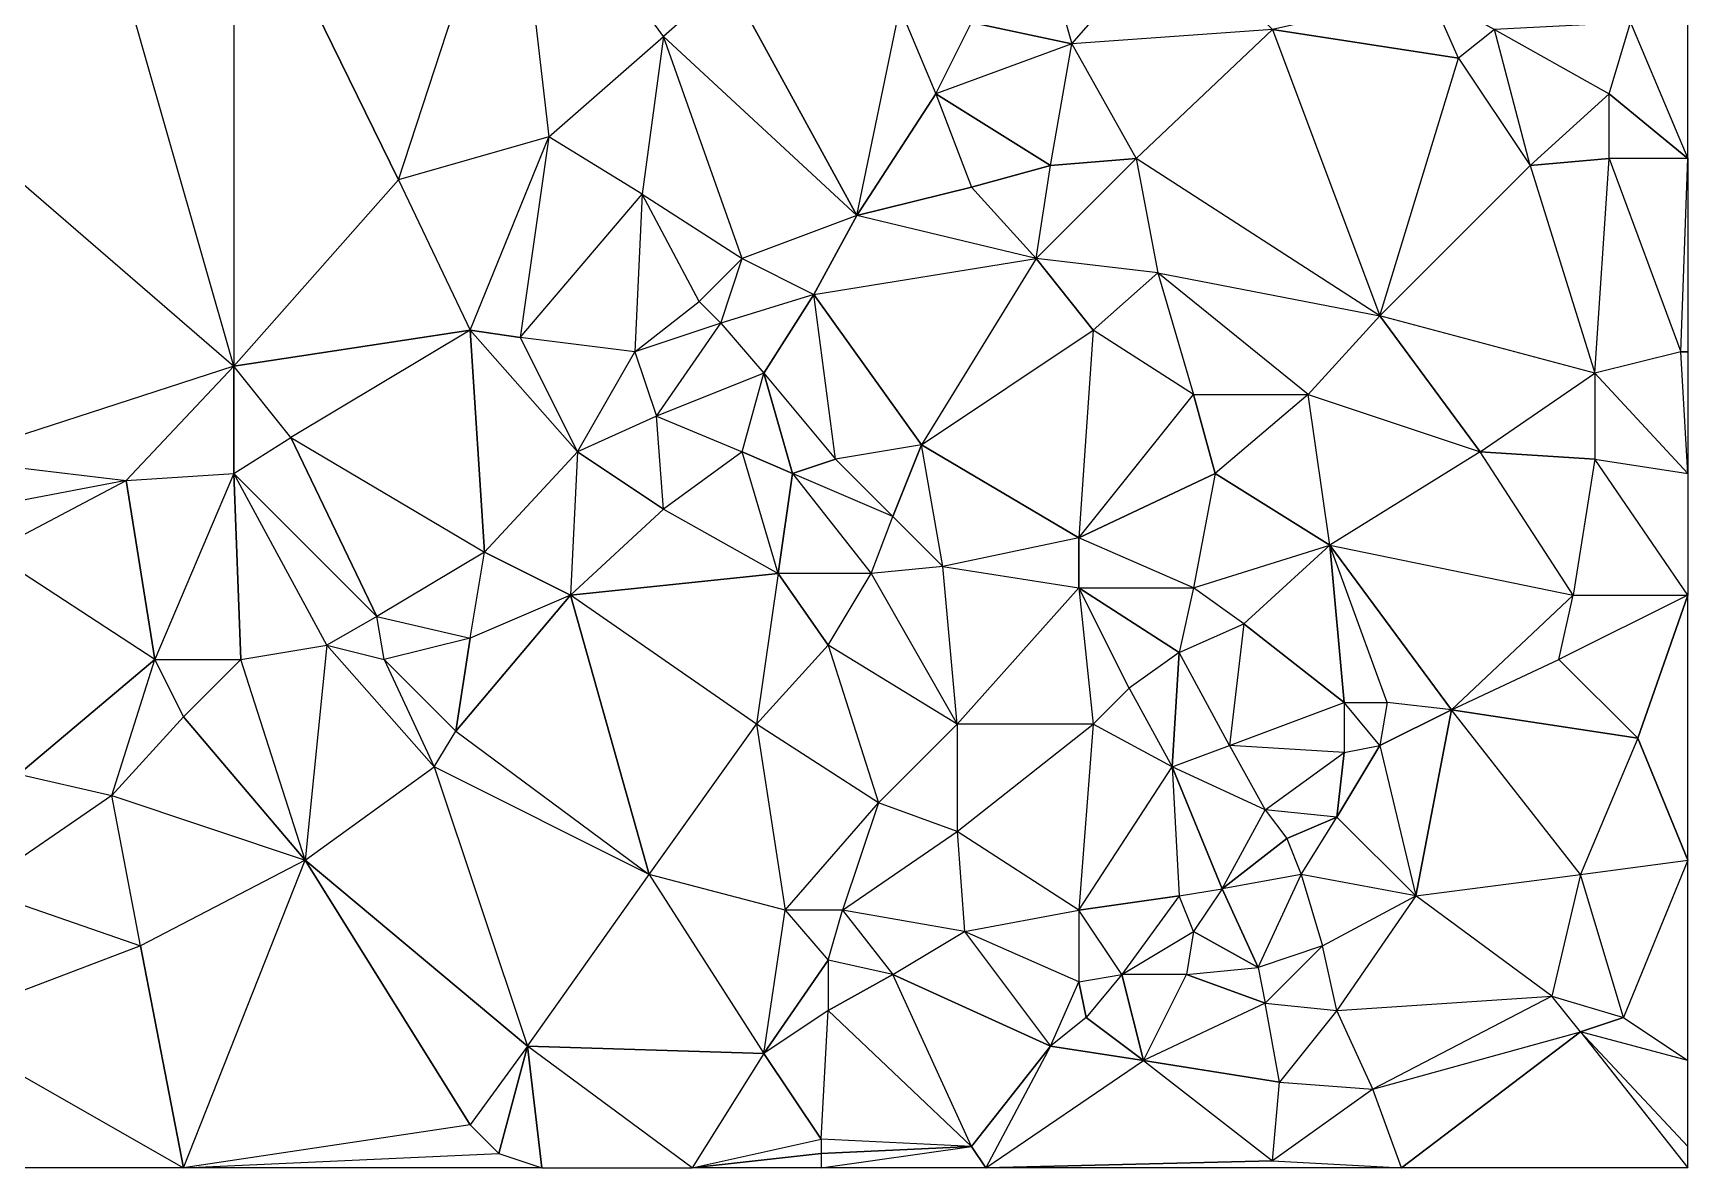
# Model space of a CAD drawing. Header units: millimetres. Extents: x 177476 to 180258, y 742892 to 746240.
# Drawn here: x 179564 to 180258, y 742892 to 743367 of the extents above; entities that cross this region are included whole.
import ezdxf

# ---------------------------------------------------------------- set-up
doc = ezdxf.new("R2010")
doc.units = ezdxf.units.MM
doc.layers.add('face', color=7, linetype='Continuous')

msp = doc.modelspace()

# ---------------------------------------------------------------- linework, layer by layer
at = {"layer": 'face'}
for points in [[(179582.5, 743458.5, 240.14), (179471.5, 743380.5, 233.52), (179648.5, 743227.5, 243.37), (179582.5, 743458.5, 240.14)], [(179582.5, 743458.5, 240.14), (179648.5, 743446.5, 242.71), (179648.5, 743227.5, 243.37), (179582.5, 743458.5, 240.14)], [(179648.5, 743446.5, 242.71), (179717.5, 743305.5, 249.04), (179765.5, 743452.5, 249.97), (179648.5, 743446.5, 242.71)], [(179717.5, 743305.5, 249.04), (179765.5, 743452.5, 249.97), (179780.5, 743323.5, 254.2), (179717.5, 743305.5, 249.04)], [(179765.5, 743452.5, 249.97), (179780.5, 743323.5, 254.2), (179828.5, 743365.5, 260.27), (179765.5, 743452.5, 249.97)], [(179765.5, 743452.5, 249.97), (179855.5, 743389.5, 258.73), (179828.5, 743365.5, 260.27), (179765.5, 743452.5, 249.97)], [(179648.5, 743446.5, 242.71), (179648.5, 743227.5, 243.37), (179717.5, 743305.5, 249.04), (179648.5, 743446.5, 242.71)], [(180257.5, 743440.5, 307.54), (180233.5, 743371.5, 304.73), (180257.5, 743314.5, 303.42), (180257.5, 743440.5, 307.54)], [(179987.5, 743404.5, 283.22), (179999.5, 743362.5, 270.11), (180041.5, 743410.5, 290.1), (179987.5, 743404.5, 283.22)], [(179999.5, 743362.5, 270.11), (180041.5, 743410.5, 290.1), (180083.5, 743368.5, 277.05), (179999.5, 743362.5, 270.11)], [(179957.5, 743371.5, 267.22), (179987.5, 743404.5, 283.22), (179999.5, 743362.5, 270.11), (179957.5, 743371.5, 267.22)], [(179855.5, 743389.5, 258.73), (179828.5, 743365.5, 260.27), (179909.5, 743290.5, 280.64), (179855.5, 743389.5, 258.73)], [(179855.5, 743389.5, 258.73), (179909.5, 743290.5, 280.64), (179927.5, 743377.5, 264.15), (179855.5, 743389.5, 258.73)], [(180083.5, 743368.5, 277.05), (180161.5, 743356.5, 290.15), (180149.5, 743383.5, 285.95), (180083.5, 743368.5, 277.05)], [(180161.5, 743356.5, 290.15), (180149.5, 743383.5, 285.95), (180176.5, 743368.5, 295.38), (180161.5, 743356.5, 290.15)], [(179471.5, 743380.5, 233.52), (179648.5, 743227.5, 243.37), (179528.5, 743188.5, 236.72), (179471.5, 743380.5, 233.52)], [(179909.5, 743290.5, 280.64), (179927.5, 743377.5, 264.15), (179942.5, 743341.5, 276.85), (179909.5, 743290.5, 280.64)], [(179927.5, 743377.5, 264.15), (179942.5, 743341.5, 276.85), (179957.5, 743371.5, 267.22), (179927.5, 743377.5, 264.15)], [(179942.5, 743341.5, 276.85), (179957.5, 743371.5, 267.22), (179999.5, 743362.5, 270.11), (179942.5, 743341.5, 276.85)], [(179999.5, 743362.5, 270.11), (180026.5, 743314.5, 292.5), (180083.5, 743368.5, 277.05), (179999.5, 743362.5, 270.11)], [(180026.5, 743314.5, 292.5), (180083.5, 743368.5, 277.05), (180128.5, 743248.5, 318.55), (180026.5, 743314.5, 292.5)], [(180083.5, 743368.5, 277.05), (180128.5, 743248.5, 318.55), (180161.5, 743356.5, 290.15), (180083.5, 743368.5, 277.05)], [(180161.5, 743356.5, 290.15), (180191.5, 743311.5, 302.7), (180176.5, 743368.5, 295.38), (180161.5, 743356.5, 290.15)], [(180176.5, 743368.5, 295.38), (180224.5, 743341.5, 305.6), (180233.5, 743371.5, 304.73), (180176.5, 743368.5, 295.38)], [(180191.5, 743311.5, 302.7), (180176.5, 743368.5, 295.38), (180224.5, 743341.5, 305.6), (180191.5, 743311.5, 302.7)], [(180224.5, 743341.5, 305.6), (180233.5, 743371.5, 304.73), (180257.5, 743314.5, 303.42), (180224.5, 743341.5, 305.6)], [(179780.5, 743323.5, 254.2), (179828.5, 743365.5, 260.27), (179819.5, 743299.5, 258.63), (179780.5, 743323.5, 254.2)], [(179828.5, 743365.5, 260.27), (179819.5, 743299.5, 258.63), (179861.5, 743272.5, 270.57), (179828.5, 743365.5, 260.27)], [(179828.5, 743365.5, 260.27), (179909.5, 743290.5, 280.64), (179861.5, 743272.5, 270.57), (179828.5, 743365.5, 260.27)], [(179942.5, 743341.5, 276.85), (179990.5, 743311.5, 290.26), (179999.5, 743362.5, 270.11), (179942.5, 743341.5, 276.85)], [(179990.5, 743311.5, 290.26), (179999.5, 743362.5, 270.11), (180026.5, 743314.5, 292.5), (179990.5, 743311.5, 290.26)], [(180128.5, 743248.5, 318.55), (180161.5, 743356.5, 290.15), (180191.5, 743311.5, 302.7), (180128.5, 743248.5, 318.55)], [(179909.5, 743290.5, 280.64), (179942.5, 743341.5, 276.85), (179957.5, 743302.5, 289.5), (179909.5, 743290.5, 280.64)], [(179942.5, 743341.5, 276.85), (179957.5, 743302.5, 289.5), (179990.5, 743311.5, 290.26), (179942.5, 743341.5, 276.85)], [(180191.5, 743311.5, 302.7), (180224.5, 743314.5, 306.68), (180224.5, 743341.5, 305.6), (180191.5, 743311.5, 302.7)], [(180224.5, 743314.5, 306.68), (180224.5, 743341.5, 305.6), (180257.5, 743314.5, 303.42), (180224.5, 743314.5, 306.68)], [(179717.5, 743305.5, 249.04), (179747.5, 743242.5, 269.94), (179780.5, 743323.5, 254.2), (179717.5, 743305.5, 249.04)], [(179747.5, 743242.5, 269.94), (179780.5, 743323.5, 254.2), (179768.5, 743239.5, 273.89), (179747.5, 743242.5, 269.94)], [(179780.5, 743323.5, 254.2), (179768.5, 743239.5, 273.89), (179819.5, 743299.5, 258.63), (179780.5, 743323.5, 254.2)], [(179984.5, 743272.5, 299.22), (179990.5, 743311.5, 290.26), (180026.5, 743314.5, 292.5), (179984.5, 743272.5, 299.22)], [(179984.5, 743272.5, 299.22), (180026.5, 743314.5, 292.5), (180035.5, 743266.5, 306.65), (179984.5, 743272.5, 299.22)], [(180026.5, 743314.5, 292.5), (180035.5, 743266.5, 306.65), (180128.5, 743248.5, 318.55), (180026.5, 743314.5, 292.5)], [(180191.5, 743311.5, 302.7), (180218.5, 743224.5, 312), (180224.5, 743314.5, 306.68), (180191.5, 743311.5, 302.7)], [(180218.5, 743224.5, 312), (180224.5, 743314.5, 306.68), (180254.5, 743233.5, 313.4), (180218.5, 743224.5, 312)], [(180224.5, 743314.5, 306.68), (180254.5, 743233.5, 313.4), (180257.5, 743314.5, 303.42), (180224.5, 743314.5, 306.68)], [(180254.5, 743233.5, 313.4), (180257.5, 743314.5, 303.42), (180257.5, 743233.5, 313.97), (180254.5, 743233.5, 313.4)], [(179648.5, 743227.5, 243.37), (179717.5, 743305.5, 249.04), (179747.5, 743242.5, 269.94), (179648.5, 743227.5, 243.37)], [(179957.5, 743302.5, 289.5), (179984.5, 743272.5, 299.22), (179990.5, 743311.5, 290.26), (179957.5, 743302.5, 289.5)], [(180128.5, 743248.5, 318.55), (180191.5, 743311.5, 302.7), (180218.5, 743224.5, 312), (180128.5, 743248.5, 318.55)], [(179768.5, 743239.5, 273.89), (179819.5, 743299.5, 258.63), (179816.5, 743233.5, 272.82), (179768.5, 743239.5, 273.89)], [(179819.5, 743299.5, 258.63), (179816.5, 743233.5, 272.82), (179843.5, 743254.5, 262.14), (179819.5, 743299.5, 258.63)], [(179819.5, 743299.5, 258.63), (179861.5, 743272.5, 270.57), (179843.5, 743254.5, 262.14), (179819.5, 743299.5, 258.63)], [(179909.5, 743290.5, 280.64), (179957.5, 743302.5, 289.5), (179984.5, 743272.5, 299.22), (179909.5, 743290.5, 280.64)], [(179909.5, 743290.5, 280.64), (179861.5, 743272.5, 270.57), (179891.5, 743257.5, 277.72), (179909.5, 743290.5, 280.64)], [(179909.5, 743290.5, 280.64), (179891.5, 743257.5, 277.72), (179984.5, 743272.5, 299.22), (179909.5, 743290.5, 280.64)], [(179861.5, 743272.5, 270.57), (179843.5, 743254.5, 262.14), (179852.5, 743245.5, 263.47), (179861.5, 743272.5, 270.57)], [(179861.5, 743272.5, 270.57), (179891.5, 743257.5, 277.72), (179852.5, 743245.5, 263.47), (179861.5, 743272.5, 270.57)], [(179891.5, 743257.5, 277.72), (179984.5, 743272.5, 299.22), (179936.5, 743194.5, 287.46), (179891.5, 743257.5, 277.72)], [(179984.5, 743272.5, 299.22), (179936.5, 743194.5, 287.46), (180008.5, 743242.5, 306.43), (179984.5, 743272.5, 299.22)], [(179984.5, 743272.5, 299.22), (180008.5, 743242.5, 306.43), (180035.5, 743266.5, 306.65), (179984.5, 743272.5, 299.22)], [(180008.5, 743242.5, 306.43), (180035.5, 743266.5, 306.65), (180050.5, 743215.5, 312.63), (180008.5, 743242.5, 306.43)], [(180035.5, 743266.5, 306.65), (180050.5, 743215.5, 312.63), (180098.5, 743215.5, 319.84), (180035.5, 743266.5, 306.65)], [(180035.5, 743266.5, 306.65), (180128.5, 743248.5, 318.55), (180098.5, 743215.5, 319.84), (180035.5, 743266.5, 306.65)], [(179891.5, 743257.5, 277.72), (179852.5, 743245.5, 263.47), (179870.5, 743224.5, 266.18), (179891.5, 743257.5, 277.72)], [(179891.5, 743257.5, 277.72), (179870.5, 743224.5, 266.18), (179900.5, 743188.5, 272.48), (179891.5, 743257.5, 277.72)], [(179891.5, 743257.5, 277.72), (179936.5, 743194.5, 287.46), (179900.5, 743188.5, 272.48), (179891.5, 743257.5, 277.72)], [(179816.5, 743233.5, 272.82), (179843.5, 743254.5, 262.14), (179852.5, 743245.5, 263.47), (179816.5, 743233.5, 272.82)], [(179648.5, 743227.5, 243.37), (179747.5, 743242.5, 269.94), (179672.5, 743197.5, 248.06), (179648.5, 743227.5, 243.37)], [(179747.5, 743242.5, 269.94), (179672.5, 743197.5, 248.06), (179753.5, 743149.5, 268.56), (179747.5, 743242.5, 269.94)], [(179747.5, 743242.5, 269.94), (179753.5, 743149.5, 268.56), (179792.5, 743191.5, 278.02), (179747.5, 743242.5, 269.94)], [(179747.5, 743242.5, 269.94), (179768.5, 743239.5, 273.89), (179792.5, 743191.5, 278.02), (179747.5, 743242.5, 269.94)], [(179816.5, 743233.5, 272.82), (179825.5, 743206.5, 277.8), (179852.5, 743245.5, 263.47), (179816.5, 743233.5, 272.82)], [(179825.5, 743206.5, 277.8), (179852.5, 743245.5, 263.47), (179870.5, 743224.5, 266.18), (179825.5, 743206.5, 277.8)], [(179936.5, 743194.5, 287.46), (180008.5, 743242.5, 306.43), (180002.5, 743155.5, 293.47), (179936.5, 743194.5, 287.46)], [(180008.5, 743242.5, 306.43), (180002.5, 743155.5, 293.47), (180050.5, 743215.5, 312.63), (180008.5, 743242.5, 306.43)], [(180128.5, 743248.5, 318.55), (180098.5, 743215.5, 319.84), (180170.5, 743191.5, 323.39), (180128.5, 743248.5, 318.55)], [(180128.5, 743248.5, 318.55), (180170.5, 743191.5, 323.39), (180218.5, 743224.5, 312), (180128.5, 743248.5, 318.55)], [(179768.5, 743239.5, 273.89), (179792.5, 743191.5, 278.02), (179816.5, 743233.5, 272.82), (179768.5, 743239.5, 273.89)], [(179792.5, 743191.5, 278.02), (179816.5, 743233.5, 272.82), (179825.5, 743206.5, 277.8), (179792.5, 743191.5, 278.02)], [(180218.5, 743224.5, 312), (180257.5, 743182.5, 326.11), (180254.5, 743233.5, 313.4), (180218.5, 743224.5, 312)], [(180257.5, 743182.5, 326.11), (180254.5, 743233.5, 313.4), (180257.5, 743233.5, 313.97), (180257.5, 743182.5, 326.11)], [(179648.5, 743227.5, 243.37), (179528.5, 743188.5, 236.72), (179603.5, 743179.5, 245.52), (179648.5, 743227.5, 243.37)], [(179648.5, 743227.5, 243.37), (179603.5, 743179.5, 245.52), (179648.5, 743182.5, 245.77), (179648.5, 743227.5, 243.37)], [(179648.5, 743227.5, 243.37), (179648.5, 743182.5, 245.77), (179672.5, 743197.5, 248.06), (179648.5, 743227.5, 243.37)], [(179825.5, 743206.5, 277.8), (179861.5, 743191.5, 277.47), (179870.5, 743224.5, 266.18), (179825.5, 743206.5, 277.8)], [(179861.5, 743191.5, 277.47), (179870.5, 743224.5, 266.18), (179882.5, 743182.5, 271.92), (179861.5, 743191.5, 277.47)], [(179870.5, 743224.5, 266.18), (179900.5, 743188.5, 272.48), (179882.5, 743182.5, 271.92), (179870.5, 743224.5, 266.18)], [(180170.5, 743191.5, 323.39), (180218.5, 743224.5, 312), (180218.5, 743188.5, 321.08), (180170.5, 743191.5, 323.39)], [(180218.5, 743224.5, 312), (180218.5, 743188.5, 321.08), (180257.5, 743182.5, 326.11), (180218.5, 743224.5, 312)], [(180002.5, 743155.5, 293.47), (180050.5, 743215.5, 312.63), (180059.5, 743182.5, 309.74), (180002.5, 743155.5, 293.47)], [(180050.5, 743215.5, 312.63), (180098.5, 743215.5, 319.84), (180059.5, 743182.5, 309.74), (180050.5, 743215.5, 312.63)], [(180098.5, 743215.5, 319.84), (180059.5, 743182.5, 309.74), (180107.5, 743152.5, 316.3), (180098.5, 743215.5, 319.84)], [(180098.5, 743215.5, 319.84), (180170.5, 743191.5, 323.39), (180107.5, 743152.5, 316.3), (180098.5, 743215.5, 319.84)], [(179792.5, 743191.5, 278.02), (179828.5, 743167.5, 284.97), (179825.5, 743206.5, 277.8), (179792.5, 743191.5, 278.02)], [(179828.5, 743167.5, 284.97), (179825.5, 743206.5, 277.8), (179861.5, 743191.5, 277.47), (179828.5, 743167.5, 284.97)], [(179648.5, 743182.5, 245.77), (179672.5, 743197.5, 248.06), (179708.5, 743122.5, 250.79), (179648.5, 743182.5, 245.77)], [(179672.5, 743197.5, 248.06), (179753.5, 743149.5, 268.56), (179708.5, 743122.5, 250.79), (179672.5, 743197.5, 248.06)], [(179936.5, 743194.5, 287.46), (179900.5, 743188.5, 272.48), (179924.5, 743164.5, 277.03), (179936.5, 743194.5, 287.46)], [(179936.5, 743194.5, 287.46), (179924.5, 743164.5, 277.03), (179945.5, 743143.5, 279.96), (179936.5, 743194.5, 287.46)], [(179936.5, 743194.5, 287.46), (180002.5, 743155.5, 293.47), (179945.5, 743143.5, 279.96), (179936.5, 743194.5, 287.46)], [(179528.5, 743188.5, 236.72), (179603.5, 743179.5, 245.52), (179540.5, 743167.5, 237.69), (179528.5, 743188.5, 236.72)], [(179753.5, 743149.5, 268.56), (179792.5, 743191.5, 278.02), (179789.5, 743131.5, 278.96), (179753.5, 743149.5, 268.56)], [(179792.5, 743191.5, 278.02), (179789.5, 743131.5, 278.96), (179828.5, 743167.5, 284.97), (179792.5, 743191.5, 278.02)], [(179828.5, 743167.5, 284.97), (179876.5, 743140.5, 285.24), (179861.5, 743191.5, 277.47), (179828.5, 743167.5, 284.97)], [(179876.5, 743140.5, 285.24), (179861.5, 743191.5, 277.47), (179882.5, 743182.5, 271.92), (179876.5, 743140.5, 285.24)], [(179900.5, 743188.5, 272.48), (179924.5, 743164.5, 277.03), (179882.5, 743182.5, 271.92), (179900.5, 743188.5, 272.48)], [(180170.5, 743191.5, 323.39), (180107.5, 743152.5, 316.3), (180209.5, 743131.5, 326.69), (180170.5, 743191.5, 323.39)], [(180170.5, 743191.5, 323.39), (180218.5, 743188.5, 321.08), (180209.5, 743131.5, 326.69), (180170.5, 743191.5, 323.39)], [(180218.5, 743188.5, 321.08), (180209.5, 743131.5, 326.69), (180257.5, 743131.5, 328.81), (180218.5, 743188.5, 321.08)], [(180218.5, 743188.5, 321.08), (180257.5, 743182.5, 326.11), (180257.5, 743131.5, 328.81), (180218.5, 743188.5, 321.08)], [(179603.5, 743179.5, 245.52), (179648.5, 743182.5, 245.77), (179615.5, 743104.5, 267.08), (179603.5, 743179.5, 245.52)], [(179648.5, 743182.5, 245.77), (179615.5, 743104.5, 267.08), (179651.5, 743104.5, 264.92), (179648.5, 743182.5, 245.77)], [(179648.5, 743182.5, 245.77), (179708.5, 743122.5, 250.79), (179687.5, 743110.5, 250.42), (179648.5, 743182.5, 245.77)], [(179648.5, 743182.5, 245.77), (179651.5, 743104.5, 264.92), (179687.5, 743110.5, 250.42), (179648.5, 743182.5, 245.77)], [(179876.5, 743140.5, 285.24), (179882.5, 743182.5, 271.92), (179915.5, 743140.5, 287.32), (179876.5, 743140.5, 285.24)], [(179882.5, 743182.5, 271.92), (179915.5, 743140.5, 287.32), (179924.5, 743164.5, 277.03), (179882.5, 743182.5, 271.92)], [(180002.5, 743155.5, 293.47), (180059.5, 743182.5, 309.74), (180050.5, 743134.5, 297.15), (180002.5, 743155.5, 293.47)], [(180059.5, 743182.5, 309.74), (180050.5, 743134.5, 297.15), (180107.5, 743152.5, 316.3), (180059.5, 743182.5, 309.74)], [(179603.5, 743179.5, 245.52), (179540.5, 743167.5, 237.69), (179546.5, 743149.5, 244.81), (179603.5, 743179.5, 245.52)], [(179603.5, 743179.5, 245.52), (179615.5, 743104.5, 267.08), (179546.5, 743149.5, 244.81), (179603.5, 743179.5, 245.52)], [(179789.5, 743131.5, 278.96), (179828.5, 743167.5, 284.97), (179876.5, 743140.5, 285.24), (179789.5, 743131.5, 278.96)], [(179915.5, 743140.5, 287.32), (179924.5, 743164.5, 277.03), (179945.5, 743143.5, 279.96), (179915.5, 743140.5, 287.32)], [(180002.5, 743155.5, 293.47), (179945.5, 743143.5, 279.96), (180002.5, 743134.5, 286.78), (180002.5, 743155.5, 293.47)], [(180002.5, 743155.5, 293.47), (180002.5, 743134.5, 286.78), (180050.5, 743134.5, 297.15), (180002.5, 743155.5, 293.47)], [(180050.5, 743134.5, 297.15), (180107.5, 743152.5, 316.3), (180071.5, 743119.5, 303.74), (180050.5, 743134.5, 297.15)], [(180107.5, 743152.5, 316.3), (180071.5, 743119.5, 303.74), (180113.5, 743086.5, 303.51), (180107.5, 743152.5, 316.3)], [(180107.5, 743152.5, 316.3), (180209.5, 743131.5, 326.69), (180158.5, 743083.5, 313.6), (180107.5, 743152.5, 316.3)], [(180107.5, 743152.5, 316.3), (180113.5, 743086.5, 303.51), (180131.5, 743086.5, 304.09), (180107.5, 743152.5, 316.3)], [(180107.5, 743152.5, 316.3), (180158.5, 743083.5, 313.6), (180131.5, 743086.5, 304.09), (180107.5, 743152.5, 316.3)], [(179615.5, 743104.5, 267.08), (179546.5, 743149.5, 244.81), (179558.5, 743056.5, 263.51), (179615.5, 743104.5, 267.08)], [(179753.5, 743149.5, 268.56), (179708.5, 743122.5, 250.79), (179747.5, 743113.5, 263.71), (179753.5, 743149.5, 268.56)], [(179753.5, 743149.5, 268.56), (179789.5, 743131.5, 278.96), (179747.5, 743113.5, 263.71), (179753.5, 743149.5, 268.56)], [(179789.5, 743131.5, 278.96), (179876.5, 743140.5, 285.24), (179867.5, 743077.5, 283.45), (179789.5, 743131.5, 278.96)], [(179876.5, 743140.5, 285.24), (179867.5, 743077.5, 283.45), (179897.5, 743110.5, 288.94), (179876.5, 743140.5, 285.24)], [(179876.5, 743140.5, 285.24), (179897.5, 743110.5, 288.94), (179915.5, 743140.5, 287.32), (179876.5, 743140.5, 285.24)], [(179897.5, 743110.5, 288.94), (179915.5, 743140.5, 287.32), (179951.5, 743077.5, 287.6), (179897.5, 743110.5, 288.94)], [(179915.5, 743140.5, 287.32), (179951.5, 743077.5, 287.6), (179945.5, 743143.5, 279.96), (179915.5, 743140.5, 287.32)], [(179951.5, 743077.5, 287.6), (179945.5, 743143.5, 279.96), (180002.5, 743134.5, 286.78), (179951.5, 743077.5, 287.6)], [(179951.5, 743077.5, 287.6), (180002.5, 743134.5, 286.78), (180008.5, 743077.5, 296.29), (179951.5, 743077.5, 287.6)], [(180002.5, 743134.5, 286.78), (180050.5, 743134.5, 297.15), (180044.5, 743107.5, 296.56), (180002.5, 743134.5, 286.78)], [(180002.5, 743134.5, 286.78), (180008.5, 743077.5, 296.29), (180023.5, 743092.5, 297.68), (180002.5, 743134.5, 286.78)], [(180002.5, 743134.5, 286.78), (180044.5, 743107.5, 296.56), (180023.5, 743092.5, 297.68), (180002.5, 743134.5, 286.78)], [(180050.5, 743134.5, 297.15), (180044.5, 743107.5, 296.56), (180071.5, 743119.5, 303.74), (180050.5, 743134.5, 297.15)], [(179789.5, 743131.5, 278.96), (179747.5, 743113.5, 263.71), (179741.5, 743074.5, 251.48), (179789.5, 743131.5, 278.96)], [(179789.5, 743131.5, 278.96), (179741.5, 743074.5, 251.48), (179822.5, 743014.5, 256.6), (179789.5, 743131.5, 278.96)], [(179789.5, 743131.5, 278.96), (179822.5, 743014.5, 256.6), (179867.5, 743077.5, 283.45), (179789.5, 743131.5, 278.96)], [(180209.5, 743131.5, 326.69), (180158.5, 743083.5, 313.6), (180203.5, 743104.5, 323.99), (180209.5, 743131.5, 326.69)], [(180209.5, 743131.5, 326.69), (180257.5, 743131.5, 328.81), (180203.5, 743104.5, 323.99), (180209.5, 743131.5, 326.69)], [(180257.5, 743131.5, 328.81), (180203.5, 743104.5, 323.99), (180236.5, 743071.5, 325.9), (180257.5, 743131.5, 328.81)], [(180257.5, 743131.5, 328.81), (180236.5, 743071.5, 325.9), (180257.5, 743020.5, 317.91), (180257.5, 743131.5, 328.81)], [(179708.5, 743122.5, 250.79), (179687.5, 743110.5, 250.42), (179711.5, 743104.5, 250.05), (179708.5, 743122.5, 250.79)], [(179708.5, 743122.5, 250.79), (179747.5, 743113.5, 263.71), (179711.5, 743104.5, 250.05), (179708.5, 743122.5, 250.79)], [(180044.5, 743107.5, 296.56), (180071.5, 743119.5, 303.74), (180065.5, 743068.5, 295.95), (180044.5, 743107.5, 296.56)], [(180071.5, 743119.5, 303.74), (180065.5, 743068.5, 295.95), (180113.5, 743086.5, 303.51), (180071.5, 743119.5, 303.74)], [(179747.5, 743113.5, 263.71), (179711.5, 743104.5, 250.05), (179741.5, 743074.5, 251.48), (179747.5, 743113.5, 263.71)], [(179615.5, 743104.5, 267.08), (179558.5, 743056.5, 263.51), (179597.5, 743047.5, 273.54), (179615.5, 743104.5, 267.08)], [(179615.5, 743104.5, 267.08), (179627.5, 743080.5, 271.91), (179597.5, 743047.5, 273.54), (179615.5, 743104.5, 267.08)], [(179615.5, 743104.5, 267.08), (179651.5, 743104.5, 264.92), (179627.5, 743080.5, 271.91), (179615.5, 743104.5, 267.08)], [(179651.5, 743104.5, 264.92), (179627.5, 743080.5, 271.91), (179678.5, 743020.5, 278.76), (179651.5, 743104.5, 264.92)], [(179651.5, 743104.5, 264.92), (179687.5, 743110.5, 250.42), (179678.5, 743020.5, 278.76), (179651.5, 743104.5, 264.92)], [(179687.5, 743110.5, 250.42), (179678.5, 743020.5, 278.76), (179732.5, 743059.5, 253.49), (179687.5, 743110.5, 250.42)], [(179687.5, 743110.5, 250.42), (179711.5, 743104.5, 250.05), (179732.5, 743059.5, 253.49), (179687.5, 743110.5, 250.42)], [(179711.5, 743104.5, 250.05), (179732.5, 743059.5, 253.49), (179741.5, 743074.5, 251.48), (179711.5, 743104.5, 250.05)], [(179867.5, 743077.5, 283.45), (179897.5, 743110.5, 288.94), (179918.5, 743044.5, 280.88), (179867.5, 743077.5, 283.45)], [(179897.5, 743110.5, 288.94), (179918.5, 743044.5, 280.88), (179951.5, 743077.5, 287.6), (179897.5, 743110.5, 288.94)], [(180044.5, 743107.5, 296.56), (180023.5, 743092.5, 297.68), (180041.5, 743059.5, 297.31), (180044.5, 743107.5, 296.56)], [(180044.5, 743107.5, 296.56), (180041.5, 743059.5, 297.31), (180065.5, 743068.5, 295.95), (180044.5, 743107.5, 296.56)], [(180158.5, 743083.5, 313.6), (180203.5, 743104.5, 323.99), (180236.5, 743071.5, 325.9), (180158.5, 743083.5, 313.6)], [(180008.5, 743077.5, 296.29), (180023.5, 743092.5, 297.68), (180041.5, 743059.5, 297.31), (180008.5, 743077.5, 296.29)], [(180065.5, 743068.5, 295.95), (180113.5, 743086.5, 303.51), (180113.5, 743065.5, 294.14), (180065.5, 743068.5, 295.95)], [(180113.5, 743086.5, 303.51), (180131.5, 743086.5, 304.09), (180128.5, 743068.5, 299.64), (180113.5, 743086.5, 303.51)], [(180113.5, 743086.5, 303.51), (180113.5, 743065.5, 294.14), (180128.5, 743068.5, 299.64), (180113.5, 743086.5, 303.51)], [(180158.5, 743083.5, 313.6), (180131.5, 743086.5, 304.09), (180128.5, 743068.5, 299.64), (180158.5, 743083.5, 313.6)], [(180158.5, 743083.5, 313.6), (180128.5, 743068.5, 299.64), (180143.5, 743005.5, 306.25), (180158.5, 743083.5, 313.6)], [(180158.5, 743083.5, 313.6), (180143.5, 743005.5, 306.25), (180212.5, 743014.5, 316.68), (180158.5, 743083.5, 313.6)], [(180158.5, 743083.5, 313.6), (180236.5, 743071.5, 325.9), (180212.5, 743014.5, 316.68), (180158.5, 743083.5, 313.6)], [(179627.5, 743080.5, 271.91), (179597.5, 743047.5, 273.54), (179678.5, 743020.5, 278.76), (179627.5, 743080.5, 271.91)], [(179822.5, 743014.5, 256.6), (179867.5, 743077.5, 283.45), (179879.5, 742999.5, 262.21), (179822.5, 743014.5, 256.6)], [(179867.5, 743077.5, 283.45), (179879.5, 742999.5, 262.21), (179918.5, 743044.5, 280.88), (179867.5, 743077.5, 283.45)], [(179918.5, 743044.5, 280.88), (179951.5, 743077.5, 287.6), (179951.5, 743032.5, 281.48), (179918.5, 743044.5, 280.88)], [(179951.5, 743077.5, 287.6), (179951.5, 743032.5, 281.48), (180008.5, 743077.5, 296.29), (179951.5, 743077.5, 287.6)], [(179951.5, 743032.5, 281.48), (180008.5, 743077.5, 296.29), (180002.5, 742999.5, 283.66), (179951.5, 743032.5, 281.48)], [(180008.5, 743077.5, 296.29), (180002.5, 742999.5, 283.66), (180041.5, 743059.5, 297.31), (180008.5, 743077.5, 296.29)], [(179732.5, 743059.5, 253.49), (179741.5, 743074.5, 251.48), (179822.5, 743014.5, 256.6), (179732.5, 743059.5, 253.49)], [(180236.5, 743071.5, 325.9), (180212.5, 743014.5, 316.68), (180257.5, 743020.5, 317.91), (180236.5, 743071.5, 325.9)], [(180041.5, 743059.5, 297.31), (180065.5, 743068.5, 295.95), (180080.5, 743041.5, 287.08), (180041.5, 743059.5, 297.31)], [(180065.5, 743068.5, 295.95), (180080.5, 743041.5, 287.08), (180113.5, 743065.5, 294.14), (180065.5, 743068.5, 295.95)], [(180080.5, 743041.5, 287.08), (180113.5, 743065.5, 294.14), (180110.5, 743038.5, 299.01), (180080.5, 743041.5, 287.08)], [(180113.5, 743065.5, 294.14), (180128.5, 743068.5, 299.64), (180110.5, 743038.5, 299.01), (180113.5, 743065.5, 294.14)], [(180128.5, 743068.5, 299.64), (180143.5, 743005.5, 306.25), (180110.5, 743038.5, 299.01), (180128.5, 743068.5, 299.64)], [(179558.5, 743056.5, 263.51), (179597.5, 743047.5, 273.54), (179540.5, 743008.5, 257.35), (179558.5, 743056.5, 263.51)], [(179678.5, 743020.5, 278.76), (179732.5, 743059.5, 253.49), (179771.5, 742942.5, 293.28), (179678.5, 743020.5, 278.76)], [(179732.5, 743059.5, 253.49), (179771.5, 742942.5, 293.28), (179822.5, 743014.5, 256.6), (179732.5, 743059.5, 253.49)], [(180002.5, 742999.5, 283.66), (180041.5, 743059.5, 297.31), (180044.5, 743005.5, 286.29), (180002.5, 742999.5, 283.66)], [(180041.5, 743059.5, 297.31), (180044.5, 743005.5, 286.29), (180062.5, 743008.5, 282.05), (180041.5, 743059.5, 297.31)], [(180041.5, 743059.5, 297.31), (180062.5, 743008.5, 282.05), (180080.5, 743041.5, 287.08), (180041.5, 743059.5, 297.31)], [(179597.5, 743047.5, 273.54), (179540.5, 743008.5, 257.35), (179609.5, 742984.5, 275.52), (179597.5, 743047.5, 273.54)], [(179597.5, 743047.5, 273.54), (179678.5, 743020.5, 278.76), (179609.5, 742984.5, 275.52), (179597.5, 743047.5, 273.54)], [(179879.5, 742999.5, 262.21), (179918.5, 743044.5, 280.88), (179903.5, 742999.5, 264.58), (179879.5, 742999.5, 262.21)], [(179918.5, 743044.5, 280.88), (179903.5, 742999.5, 264.58), (179951.5, 743032.5, 281.48), (179918.5, 743044.5, 280.88)], [(180062.5, 743008.5, 282.05), (180080.5, 743041.5, 287.08), (180089.5, 743029.5, 292.48), (180062.5, 743008.5, 282.05)], [(180080.5, 743041.5, 287.08), (180089.5, 743029.5, 292.48), (180110.5, 743038.5, 299.01), (180080.5, 743041.5, 287.08)], [(180089.5, 743029.5, 292.48), (180095.5, 743014.5, 290.12), (180110.5, 743038.5, 299.01), (180089.5, 743029.5, 292.48)], [(180095.5, 743014.5, 290.12), (180110.5, 743038.5, 299.01), (180143.5, 743005.5, 306.25), (180095.5, 743014.5, 290.12)], [(179903.5, 742999.5, 264.58), (179951.5, 743032.5, 281.48), (179954.5, 742990.5, 268.44), (179903.5, 742999.5, 264.58)], [(179951.5, 743032.5, 281.48), (179954.5, 742990.5, 268.44), (180002.5, 742999.5, 283.66), (179951.5, 743032.5, 281.48)], [(180062.5, 743008.5, 282.05), (180089.5, 743029.5, 292.48), (180095.5, 743014.5, 290.12), (180062.5, 743008.5, 282.05)], [(179678.5, 743020.5, 278.76), (179609.5, 742984.5, 275.52), (179627.5, 742891.5, 291.84), (179678.5, 743020.5, 278.76)], [(179678.5, 743020.5, 278.76), (179747.5, 742909.5, 302.97), (179627.5, 742891.5, 291.84), (179678.5, 743020.5, 278.76)], [(179678.5, 743020.5, 278.76), (179771.5, 742942.5, 293.28), (179747.5, 742909.5, 302.97), (179678.5, 743020.5, 278.76)], [(179771.5, 742942.5, 293.28), (179822.5, 743014.5, 256.6), (179870.5, 742939.5, 278.41), (179771.5, 742942.5, 293.28)], [(179822.5, 743014.5, 256.6), (179870.5, 742939.5, 278.41), (179879.5, 742999.5, 262.21), (179822.5, 743014.5, 256.6)], [(180062.5, 743008.5, 282.05), (180077.5, 742975.5, 290.94), (180095.5, 743014.5, 290.12), (180062.5, 743008.5, 282.05)], [(180077.5, 742975.5, 290.94), (180095.5, 743014.5, 290.12), (180104.5, 742984.5, 298.21), (180077.5, 742975.5, 290.94)], [(180095.5, 743014.5, 290.12), (180104.5, 742984.5, 298.21), (180143.5, 743005.5, 306.25), (180095.5, 743014.5, 290.12)], [(180143.5, 743005.5, 306.25), (180212.5, 743014.5, 316.68), (180200.5, 742963.5, 311.63), (180143.5, 743005.5, 306.25)], [(180212.5, 743014.5, 316.68), (180200.5, 742963.5, 311.63), (180230.5, 742954.5, 310.08), (180212.5, 743014.5, 316.68)], [(180212.5, 743014.5, 316.68), (180257.5, 743020.5, 317.91), (180230.5, 742954.5, 310.08), (180212.5, 743014.5, 316.68)], [(180257.5, 743020.5, 317.91), (180230.5, 742954.5, 310.08), (180257.5, 742936.5, 303.15), (180257.5, 743020.5, 317.91)], [(179540.5, 743008.5, 257.35), (179609.5, 742984.5, 275.52), (179522.5, 742951.5, 269.78), (179540.5, 743008.5, 257.35)], [(180044.5, 743005.5, 286.29), (180062.5, 743008.5, 282.05), (180050.5, 742990.5, 278.91), (180044.5, 743005.5, 286.29)], [(180062.5, 743008.5, 282.05), (180050.5, 742990.5, 278.91), (180077.5, 742975.5, 290.94), (180062.5, 743008.5, 282.05)], [(180002.5, 742999.5, 283.66), (180044.5, 743005.5, 286.29), (180020.5, 742972.5, 275.01), (180002.5, 742999.5, 283.66)], [(180044.5, 743005.5, 286.29), (180020.5, 742972.5, 275.01), (180050.5, 742990.5, 278.91), (180044.5, 743005.5, 286.29)], [(180104.5, 742984.5, 298.21), (180143.5, 743005.5, 306.25), (180110.5, 742957.5, 297.19), (180104.5, 742984.5, 298.21)], [(180110.5, 742957.5, 297.19), (180200.5, 742963.5, 311.63), (180143.5, 743005.5, 306.25), (180110.5, 742957.5, 297.19)], [(179870.5, 742939.5, 278.41), (179879.5, 742999.5, 262.21), (179897.5, 742978.5, 264.8), (179870.5, 742939.5, 278.41)], [(179879.5, 742999.5, 262.21), (179897.5, 742978.5, 264.8), (179903.5, 742999.5, 264.58), (179879.5, 742999.5, 262.21)], [(179897.5, 742978.5, 264.8), (179903.5, 742999.5, 264.58), (179924.5, 742972.5, 273.07), (179897.5, 742978.5, 264.8)], [(179903.5, 742999.5, 264.58), (179924.5, 742972.5, 273.07), (179954.5, 742990.5, 268.44), (179903.5, 742999.5, 264.58)], [(179954.5, 742990.5, 268.44), (180002.5, 742999.5, 283.66), (180002.5, 742969.5, 273.98), (179954.5, 742990.5, 268.44)], [(180002.5, 742999.5, 283.66), (180002.5, 742969.5, 273.98), (180020.5, 742972.5, 275.01), (180002.5, 742999.5, 283.66)], [(179924.5, 742972.5, 273.07), (179954.5, 742990.5, 268.44), (179990.5, 742942.5, 282.9), (179924.5, 742972.5, 273.07)], [(179954.5, 742990.5, 268.44), (179990.5, 742942.5, 282.9), (180002.5, 742969.5, 273.98), (179954.5, 742990.5, 268.44)], [(180020.5, 742972.5, 275.01), (180050.5, 742990.5, 278.91), (180047.5, 742972.5, 279.3), (180020.5, 742972.5, 275.01)], [(180050.5, 742990.5, 278.91), (180047.5, 742972.5, 279.3), (180077.5, 742975.5, 290.94), (180050.5, 742990.5, 278.91)], [(179609.5, 742984.5, 275.52), (179522.5, 742951.5, 269.78), (179627.5, 742891.5, 291.84), (179609.5, 742984.5, 275.52)], [(180077.5, 742975.5, 290.94), (180080.5, 742960.5, 289.86), (180104.5, 742984.5, 298.21), (180077.5, 742975.5, 290.94)], [(180080.5, 742960.5, 289.86), (180110.5, 742957.5, 297.19), (180104.5, 742984.5, 298.21), (180080.5, 742960.5, 289.86)], [(179870.5, 742939.5, 278.41), (179897.5, 742978.5, 264.8), (179897.5, 742957.5, 268.92), (179870.5, 742939.5, 278.41)], [(179897.5, 742978.5, 264.8), (179897.5, 742957.5, 268.92), (179924.5, 742972.5, 273.07), (179897.5, 742978.5, 264.8)], [(179897.5, 742957.5, 268.92), (179957.5, 742900.5, 292.05), (179924.5, 742972.5, 273.07), (179897.5, 742957.5, 268.92)], [(179957.5, 742900.5, 292.05), (179924.5, 742972.5, 273.07), (179990.5, 742942.5, 282.9), (179957.5, 742900.5, 292.05)], [(180002.5, 742969.5, 273.98), (180020.5, 742972.5, 275.01), (180005.5, 742954.5, 276.16), (180002.5, 742969.5, 273.98)], [(180020.5, 742972.5, 275.01), (180005.5, 742954.5, 276.16), (180029.5, 742936.5, 287.91), (180020.5, 742972.5, 275.01)], [(180020.5, 742972.5, 275.01), (180029.5, 742936.5, 287.91), (180047.5, 742972.5, 279.3), (180020.5, 742972.5, 275.01)], [(180029.5, 742936.5, 287.91), (180047.5, 742972.5, 279.3), (180080.5, 742960.5, 289.86), (180029.5, 742936.5, 287.91)], [(180047.5, 742972.5, 279.3), (180077.5, 742975.5, 290.94), (180080.5, 742960.5, 289.86), (180047.5, 742972.5, 279.3)], [(179990.5, 742942.5, 282.9), (180002.5, 742969.5, 273.98), (180005.5, 742954.5, 276.16), (179990.5, 742942.5, 282.9)], [(180029.5, 742936.5, 287.91), (180086.5, 742927.5, 297.43), (180080.5, 742960.5, 289.86), (180029.5, 742936.5, 287.91)], [(180086.5, 742927.5, 297.43), (180080.5, 742960.5, 289.86), (180110.5, 742957.5, 297.19), (180086.5, 742927.5, 297.43)], [(180125.5, 742924.5, 302), (180110.5, 742957.5, 297.19), (180200.5, 742963.5, 311.63), (180125.5, 742924.5, 302)], [(180125.5, 742924.5, 302), (180212.5, 742948.5, 310.21), (180200.5, 742963.5, 311.63), (180125.5, 742924.5, 302)], [(180212.5, 742948.5, 310.21), (180200.5, 742963.5, 311.63), (180230.5, 742954.5, 310.08), (180212.5, 742948.5, 310.21)], [(179522.5, 742951.5, 269.78), (179627.5, 742891.5, 291.84), (179519.5, 742891.5, 270.82), (179522.5, 742951.5, 269.78)], [(179870.5, 742939.5, 278.41), (179894.5, 742903.5, 278.39), (179897.5, 742957.5, 268.92), (179870.5, 742939.5, 278.41)], [(179894.5, 742903.5, 278.39), (179897.5, 742957.5, 268.92), (179957.5, 742900.5, 292.05), (179894.5, 742903.5, 278.39)], [(179990.5, 742942.5, 282.9), (180029.5, 742936.5, 287.91), (180005.5, 742954.5, 276.16), (179990.5, 742942.5, 282.9)], [(180086.5, 742927.5, 297.43), (180125.5, 742924.5, 302), (180110.5, 742957.5, 297.19), (180086.5, 742927.5, 297.43)], [(180212.5, 742948.5, 310.21), (180230.5, 742954.5, 310.08), (180257.5, 742936.5, 303.15), (180212.5, 742948.5, 310.21)], [(180137.5, 742891.5, 298.34), (180125.5, 742924.5, 302), (180212.5, 742948.5, 310.21), (180137.5, 742891.5, 298.34)], [(180137.5, 742891.5, 298.34), (180212.5, 742948.5, 310.21), (180257.5, 742891.5, 288.98), (180137.5, 742891.5, 298.34)], [(180212.5, 742948.5, 310.21), (180257.5, 742891.5, 288.98), (180257.5, 742900.5, 291.65), (180212.5, 742948.5, 310.21)], [(180212.5, 742948.5, 310.21), (180257.5, 742900.5, 291.65), (180257.5, 742936.5, 303.15), (180212.5, 742948.5, 310.21)], [(179771.5, 742942.5, 293.28), (179747.5, 742909.5, 302.97), (179759.5, 742897.5, 305.58), (179771.5, 742942.5, 293.28)], [(179771.5, 742942.5, 293.28), (179759.5, 742897.5, 305.58), (179777.5, 742891.5, 306.57), (179771.5, 742942.5, 293.28)], [(179771.5, 742942.5, 293.28), (179870.5, 742939.5, 278.41), (179840.5, 742891.5, 296.92), (179771.5, 742942.5, 293.28)], [(179771.5, 742942.5, 293.28), (179777.5, 742891.5, 306.57), (179840.5, 742891.5, 296.92), (179771.5, 742942.5, 293.28)], [(179870.5, 742939.5, 278.41), (179840.5, 742891.5, 296.92), (179894.5, 742903.5, 278.39), (179870.5, 742939.5, 278.41)], [(179957.5, 742900.5, 292.05), (179990.5, 742942.5, 282.9), (179963.5, 742891.5, 294.51), (179957.5, 742900.5, 292.05)], [(179990.5, 742942.5, 282.9), (179963.5, 742891.5, 294.51), (180029.5, 742936.5, 287.91), (179990.5, 742942.5, 282.9)], [(179963.5, 742891.5, 294.51), (180029.5, 742936.5, 287.91), (180083.5, 742894.5, 299.49), (179963.5, 742891.5, 294.51)], [(180029.5, 742936.5, 287.91), (180083.5, 742894.5, 299.49), (180086.5, 742927.5, 297.43), (180029.5, 742936.5, 287.91)], [(180083.5, 742894.5, 299.49), (180086.5, 742927.5, 297.43), (180125.5, 742924.5, 302), (180083.5, 742894.5, 299.49)], [(180083.5, 742894.5, 299.49), (180137.5, 742891.5, 298.34), (180125.5, 742924.5, 302), (180083.5, 742894.5, 299.49)], [(179747.5, 742909.5, 302.97), (179627.5, 742891.5, 291.84), (179759.5, 742897.5, 305.58), (179747.5, 742909.5, 302.97)], [(179840.5, 742891.5, 296.92), (179894.5, 742903.5, 278.39), (179894.5, 742897.5, 279.23), (179840.5, 742891.5, 296.92)], [(179894.5, 742903.5, 278.39), (179894.5, 742897.5, 279.23), (179957.5, 742900.5, 292.05), (179894.5, 742903.5, 278.39)], [(179627.5, 742891.5, 291.84), (179759.5, 742897.5, 305.58), (179777.5, 742891.5, 306.57), (179627.5, 742891.5, 291.84)], [(179840.5, 742891.5, 296.92), (179894.5, 742897.5, 279.23), (179894.5, 742891.5, 280.5), (179840.5, 742891.5, 296.92)], [(179894.5, 742897.5, 279.23), (179894.5, 742891.5, 280.5), (179957.5, 742900.5, 292.05), (179894.5, 742897.5, 279.23)], [(179894.5, 742891.5, 280.5), (179957.5, 742900.5, 292.05), (179963.5, 742891.5, 294.51), (179894.5, 742891.5, 280.5)], [(179963.5, 742891.5, 294.51), (180083.5, 742894.5, 299.49), (180137.5, 742891.5, 298.34), (179963.5, 742891.5, 294.51)]]:
    msp.add_3dface(points, dxfattribs=at)

doc.saveas('drawing.dxf')
